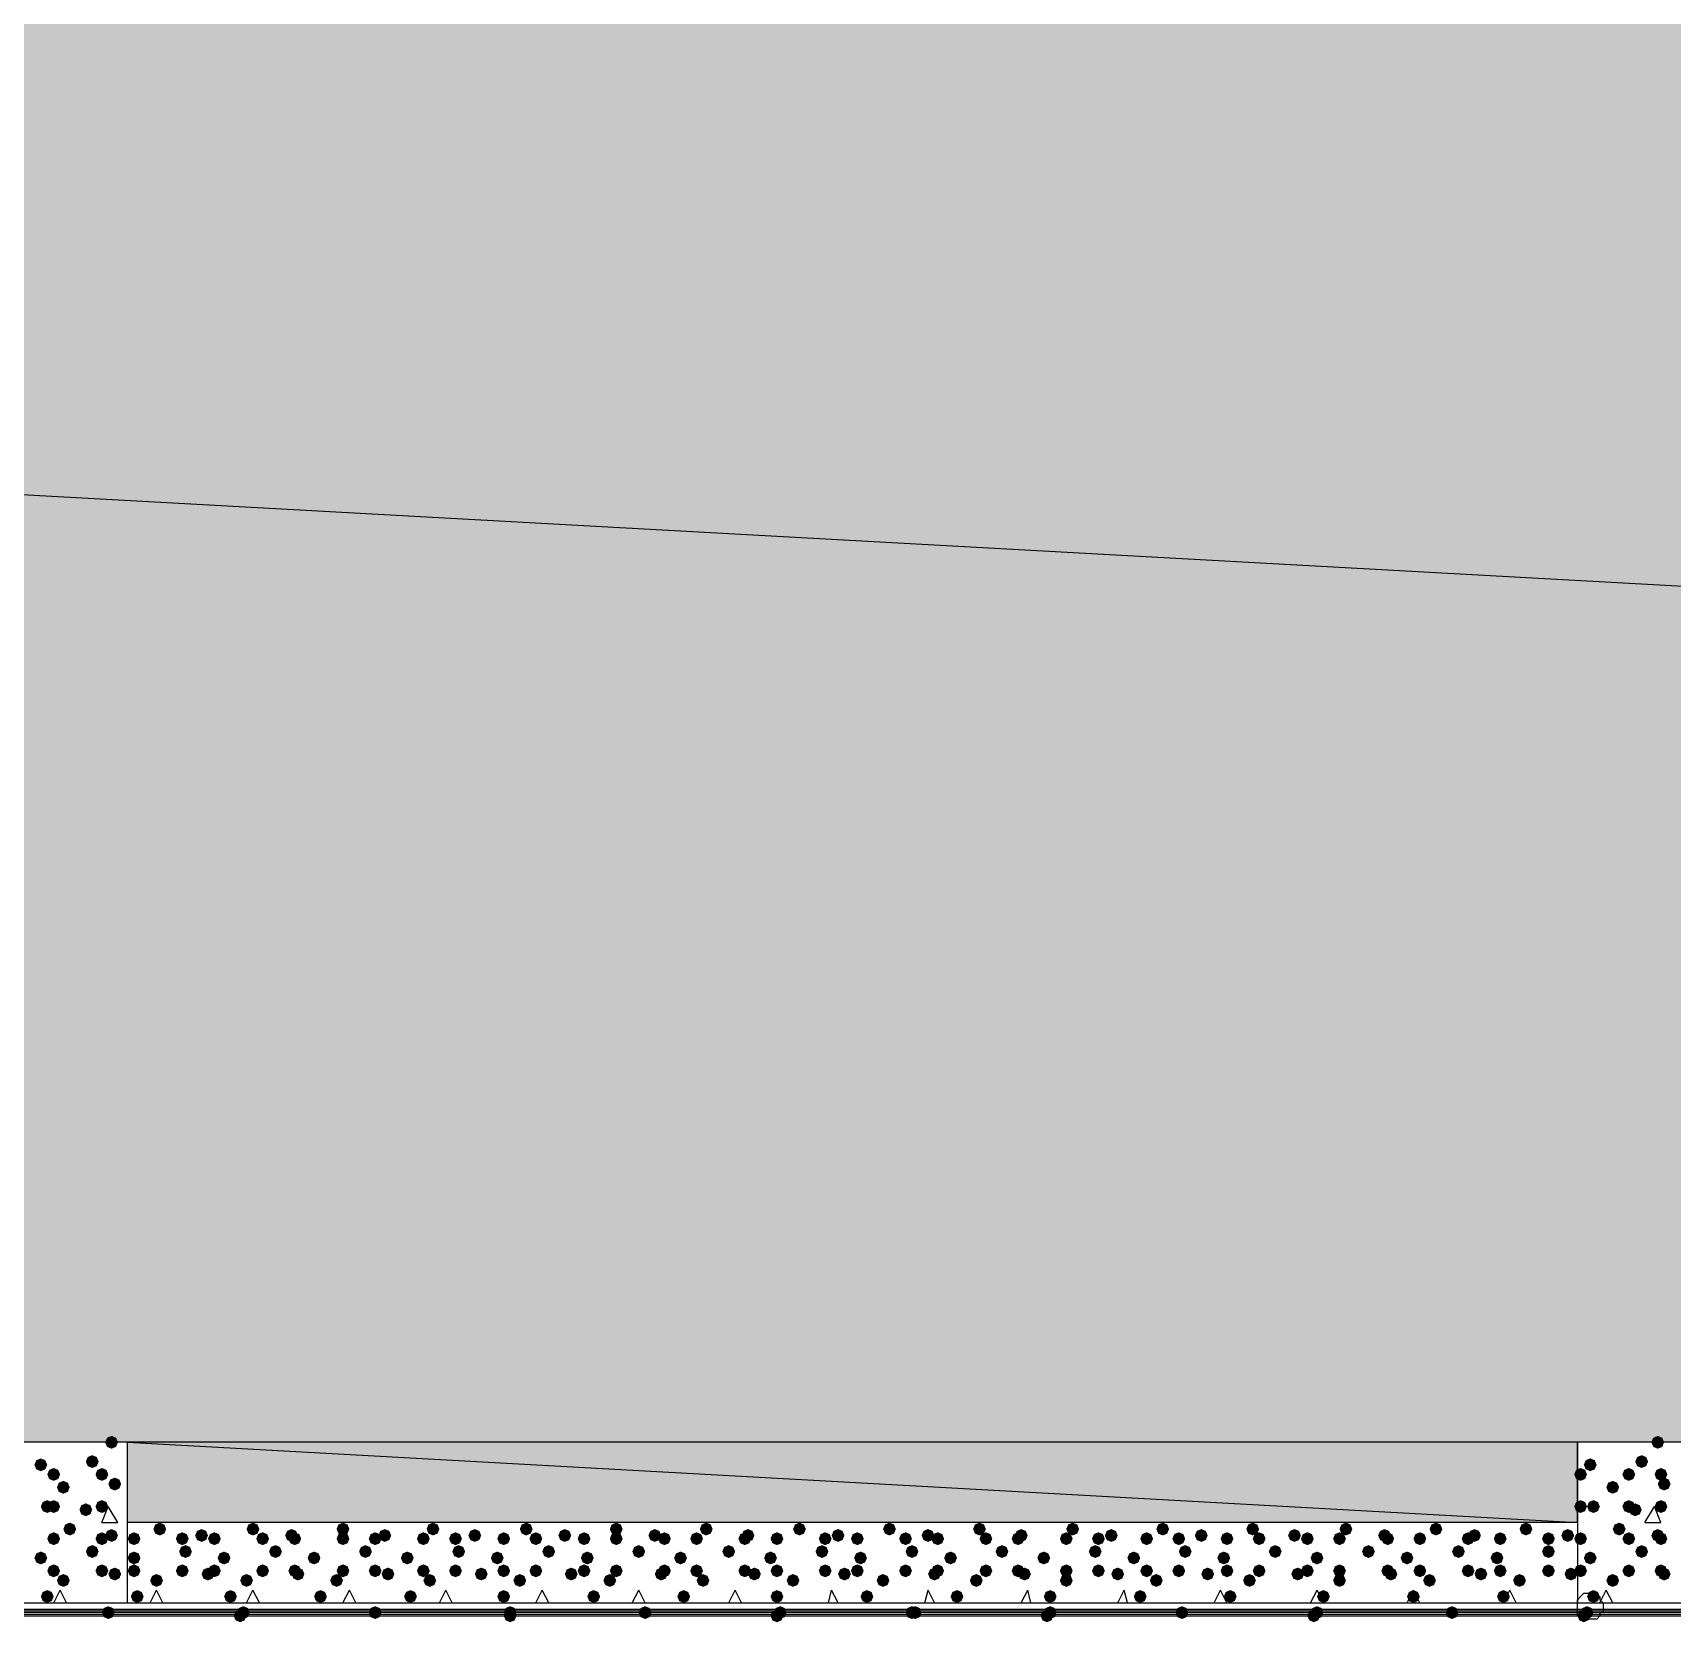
# Model space of a CAD drawing. Header units: millimetres. Extents: x 0 to 420, y 0 to 297.
# Drawn here: x 152.34 to 173.93, y 99.99 to 120.93 of the extents above; entities that cross this region are included whole.
import ezdxf

# ---------------------------------------------------------------- set-up
doc = ezdxf.new("R2010")
doc.units = ezdxf.units.MM
doc.layers.get('0').update_dxf_attribs({"linetype": 'CONTINUOUS'})

msp = doc.modelspace()

# ---------------------------------------------------------------- hatches: boundary and pattern name
at = {"true_color": 0x000008}
h = msp.add_hatch(color=0, dxfattribs=at)
h.paths.add_polyline_path([(378.544667, 121.454333), (32.469667, 121.454333), (378.544667, 102.362)], flags=0)
h.paths.add_polyline_path([(32.469667, 121.454333), (378.544667, 102.362), (32.469667, 102.362)], flags=0)
at = {"true_color": 0x000007}
for points in [[(153.458333, 102.362), (153.433462, 102.302204), (153.373667, 102.277333), (153.313871, 102.302204), (153.289, 102.362), (153.313871, 102.421796), (153.373667, 102.446667), (153.433462, 102.421796)], [(173.820667, 102.362), (173.795796, 102.302204), (173.736, 102.277333), (173.676204, 102.302204), (173.651333, 102.362), (173.676204, 102.421796), (173.736, 102.446667), (173.795796, 102.421796)], [(152.527, 102.065667), (152.502129, 102.005871), (152.442333, 101.981), (152.382538, 102.005871), (152.357667, 102.065667), (152.382537, 102.125462), (152.442333, 102.150333), (152.502129, 102.125463)], [(153.204333, 102.108), (153.179463, 102.048204), (153.119667, 102.023333), (153.059871, 102.048204), (153.035, 102.108), (153.059871, 102.167796), (153.119667, 102.192667), (153.179462, 102.167796)], [(172.931667, 102.065667), (172.906796, 102.005871), (172.847, 101.981), (172.787204, 102.005871), (172.762333, 102.065667), (172.787204, 102.125462), (172.847, 102.150333), (172.906796, 102.125463)], [(173.609, 102.108), (173.584129, 102.048204), (173.524333, 102.023333), (173.464538, 102.048204), (173.439667, 102.108), (173.464537, 102.167796), (173.524333, 102.192667), (173.584129, 102.167796)], [(152.696333, 101.938667), (152.671462, 101.878871), (152.611667, 101.854), (152.551871, 101.878871), (152.527, 101.938667), (152.551871, 101.998462), (152.611667, 102.023333), (152.671462, 101.998463)], [(153.331333, 101.938667), (153.306462, 101.878871), (153.246667, 101.854), (153.186871, 101.878871), (153.162, 101.938667), (153.186871, 101.998462), (153.246667, 102.023333), (153.306462, 101.998463)], [(172.804667, 101.938667), (172.779796, 101.878871), (172.72, 101.854), (172.660204, 101.878871), (172.635333, 101.938667), (172.660204, 101.998462), (172.72, 102.023333), (172.779796, 101.998463)], [(173.439667, 101.938667), (173.414796, 101.878871), (173.355, 101.854), (173.295204, 101.878871), (173.270333, 101.938667), (173.295204, 101.998462), (173.355, 102.023333), (173.414796, 101.998463)], [(173.863, 101.938667), (173.838129, 101.878871), (173.778333, 101.854), (173.718538, 101.878871), (173.693667, 101.938667), (173.718537, 101.998462), (173.778333, 102.023333), (173.838129, 101.998463)], [(152.823333, 101.769333), (152.798463, 101.709537), (152.738667, 101.684667), (152.678871, 101.709537), (152.654, 101.769333), (152.678871, 101.829129), (152.738667, 101.854), (152.798462, 101.829129)], [(153.500667, 101.811667), (153.475796, 101.751871), (153.416, 101.727), (153.356204, 101.751871), (153.331333, 101.811667), (153.356204, 101.871462), (153.416, 101.896333), (153.475796, 101.871463)], [(173.228, 101.769333), (173.203129, 101.709537), (173.143333, 101.684667), (173.083538, 101.709537), (173.058667, 101.769333), (173.083537, 101.829129), (173.143333, 101.854), (173.203129, 101.829129)], [(173.905333, 101.811667), (173.880462, 101.751871), (173.820667, 101.727), (173.760871, 101.751871), (173.736, 101.811667), (173.760871, 101.871462), (173.820667, 101.896333), (173.880462, 101.871463)], [(152.611667, 101.515333), (152.586796, 101.455537), (152.527, 101.430667), (152.467204, 101.455537), (152.442333, 101.515333), (152.467204, 101.575129), (152.527, 101.6), (152.586796, 101.575129)], [(152.696333, 101.515333), (152.671462, 101.455537), (152.611667, 101.430667), (152.551871, 101.455537), (152.527, 101.515333), (152.551871, 101.575129), (152.611667, 101.6), (152.671462, 101.575129)], [(153.119667, 101.473), (153.094796, 101.413204), (153.035, 101.388333), (152.975204, 101.413204), (152.950333, 101.473), (152.975204, 101.532796), (153.035, 101.557667), (153.094796, 101.532796)], [(153.331333, 101.515333), (153.306462, 101.455537), (153.246667, 101.430667), (153.186871, 101.455537), (153.162, 101.515333), (153.186871, 101.575129), (153.246667, 101.6), (153.306462, 101.575129)], [(172.804667, 101.515333), (172.779796, 101.455537), (172.72, 101.430667), (172.660204, 101.455537), (172.635333, 101.515333), (172.660204, 101.575129), (172.72, 101.6), (172.779796, 101.575129)], [(172.974, 101.515333), (172.949129, 101.455537), (172.889333, 101.430667), (172.829538, 101.455537), (172.804667, 101.515333), (172.829537, 101.575129), (172.889333, 101.6), (172.949129, 101.575129)], [(173.439667, 101.515333), (173.414796, 101.455537), (173.355, 101.430667), (173.295204, 101.455537), (173.270333, 101.515333), (173.295204, 101.575129), (173.355, 101.6), (173.414796, 101.575129)], [(173.524333, 101.473), (173.499462, 101.413204), (173.439667, 101.388333), (173.379871, 101.413204), (173.355, 101.473), (173.379871, 101.532796), (173.439667, 101.557667), (173.499462, 101.532796)], [(173.863, 101.515333), (173.838129, 101.455537), (173.778333, 101.430667), (173.718538, 101.455537), (173.693667, 101.515333), (173.718537, 101.575129), (173.778333, 101.6), (173.838129, 101.575129)], [(152.908, 101.219), (152.883129, 101.159204), (152.823333, 101.134333), (152.763537, 101.159204), (152.738667, 101.219), (152.763537, 101.278796), (152.823333, 101.303667), (152.883129, 101.278796)], [(173.312667, 101.219), (173.287796, 101.159204), (173.228, 101.134333), (173.168204, 101.159204), (173.143333, 101.219), (173.168204, 101.278796), (173.228, 101.303667), (173.287796, 101.278796)], [(152.696333, 101.092), (152.671462, 101.032204), (152.611667, 101.007333), (152.551871, 101.032204), (152.527, 101.092), (152.551871, 101.151796), (152.611667, 101.176667), (152.671462, 101.151796)], [(153.331333, 101.092), (153.306462, 101.032204), (153.246667, 101.007333), (153.186871, 101.032204), (153.162, 101.092), (153.186871, 101.151796), (153.246667, 101.176667), (153.306462, 101.151796)], [(153.458333, 101.134333), (153.433462, 101.074537), (153.373667, 101.049667), (153.313871, 101.074537), (153.289, 101.134333), (153.313871, 101.194129), (153.373667, 101.219), (153.433462, 101.194129)], [(172.804667, 101.092), (172.779796, 101.032204), (172.72, 101.007333), (172.660204, 101.032204), (172.635333, 101.092), (172.660204, 101.151796), (172.72, 101.176667), (172.779796, 101.151796)], [(173.439667, 101.092), (173.414796, 101.032204), (173.355, 101.007333), (173.295204, 101.032204), (173.270333, 101.092), (173.295204, 101.151796), (173.355, 101.176667), (173.414796, 101.151796)], [(173.820667, 101.134333), (173.795796, 101.074537), (173.736, 101.049667), (173.676204, 101.074537), (173.651333, 101.134333), (173.676204, 101.194129), (173.736, 101.219), (173.795796, 101.194129)], [(173.863, 101.092), (173.838129, 101.032204), (173.778333, 101.007333), (173.718538, 101.032204), (173.693667, 101.092), (173.718537, 101.151796), (173.778333, 101.176667), (173.838129, 101.151796)], [(152.527, 100.838), (152.502129, 100.778204), (152.442333, 100.753333), (152.382538, 100.778204), (152.357667, 100.838), (152.382537, 100.897796), (152.442333, 100.922667), (152.502129, 100.897796)], [(153.204333, 100.922667), (153.179463, 100.862871), (153.119667, 100.838), (153.059871, 100.862871), (153.035, 100.922667), (153.059871, 100.982462), (153.119667, 101.007333), (153.179462, 100.982463)], [(172.931667, 100.838), (172.906796, 100.778204), (172.847, 100.753333), (172.787204, 100.778204), (172.762333, 100.838), (172.787204, 100.897796), (172.847, 100.922667), (172.906796, 100.897796)], [(173.609, 100.922667), (173.584129, 100.862871), (173.524333, 100.838), (173.464538, 100.862871), (173.439667, 100.922667), (173.464537, 100.982462), (173.524333, 101.007333), (173.584129, 100.982463)], [(152.696333, 100.668667), (152.671462, 100.608871), (152.611667, 100.584), (152.551871, 100.608871), (152.527, 100.668667), (152.551871, 100.728462), (152.611667, 100.753333), (152.671462, 100.728463)], [(152.823333, 100.541667), (152.798463, 100.481871), (152.738667, 100.457), (152.678871, 100.481871), (152.654, 100.541667), (152.678871, 100.601462), (152.738667, 100.626333), (152.798462, 100.601463)], [(153.331333, 100.668667), (153.306462, 100.608871), (153.246667, 100.584), (153.186871, 100.608871), (153.162, 100.668667), (153.186871, 100.728462), (153.246667, 100.753333), (153.306462, 100.728463)], [(153.500667, 100.626333), (153.475796, 100.566537), (153.416, 100.541667), (153.356204, 100.566537), (153.331333, 100.626333), (153.356204, 100.686129), (153.416, 100.711), (153.475796, 100.686129)], [(172.804667, 100.668667), (172.779796, 100.608871), (172.72, 100.584), (172.660204, 100.608871), (172.635333, 100.668667), (172.660204, 100.728462), (172.72, 100.753333), (172.779796, 100.728463)], [(173.228, 100.541667), (173.203129, 100.481871), (173.143333, 100.457), (173.083538, 100.481871), (173.058667, 100.541667), (173.083537, 100.601462), (173.143333, 100.626333), (173.203129, 100.601463)], [(173.439667, 100.668667), (173.414796, 100.608871), (173.355, 100.584), (173.295204, 100.608871), (173.270333, 100.668667), (173.295204, 100.728462), (173.355, 100.753333), (173.414796, 100.728463)], [(173.863, 100.668667), (173.838129, 100.608871), (173.778333, 100.584), (173.718538, 100.608871), (173.693667, 100.668667), (173.718537, 100.728462), (173.778333, 100.753333), (173.838129, 100.728463)], [(173.905333, 100.626333), (173.880462, 100.566537), (173.820667, 100.541667), (173.760871, 100.566537), (173.736, 100.626333), (173.760871, 100.686129), (173.820667, 100.711), (173.880462, 100.686129)], [(152.611667, 100.33), (152.586796, 100.270204), (152.527, 100.245333), (152.467204, 100.270204), (152.442333, 100.33), (152.467204, 100.389796), (152.527, 100.414667), (152.586796, 100.389796)], [(172.974, 100.33), (172.949129, 100.270204), (172.889333, 100.245333), (172.829538, 100.270204), (172.804667, 100.33), (172.829537, 100.389796), (172.889333, 100.414667), (172.949129, 100.389796)]]:
    msp.add_hatch(color=0, dxfattribs=at).paths.add_polyline_path(points, flags=0)
at = {"true_color": 0x000008}
h = msp.add_hatch(color=0, dxfattribs=at)
h.paths.add_polyline_path([(172.677667, 102.362), (153.585333, 102.362), (172.677667, 101.303667)], flags=0)
h.paths.add_polyline_path([(153.585333, 102.362), (172.677667, 101.303667), (153.585333, 101.303667)], flags=0)
for points in [[(154.093333, 101.219), (154.068463, 101.159204), (154.008667, 101.134333), (153.948871, 101.159204), (153.924, 101.219), (153.948871, 101.278796), (154.008667, 101.303667), (154.068462, 101.278796)], [(155.321, 101.219), (155.296129, 101.159204), (155.236333, 101.134333), (155.176538, 101.159204), (155.151667, 101.219), (155.176537, 101.278796), (155.236333, 101.303667), (155.296129, 101.278796)], [(156.506333, 101.219), (156.481462, 101.159204), (156.421667, 101.134333), (156.361871, 101.159204), (156.337, 101.219), (156.361871, 101.278796), (156.421667, 101.303667), (156.481462, 101.278796)], [(157.691667, 101.219), (157.666796, 101.159204), (157.607, 101.134333), (157.547204, 101.159204), (157.522333, 101.219), (157.547204, 101.278796), (157.607, 101.303667), (157.666796, 101.278796)], [(158.919333, 101.219), (158.894463, 101.159204), (158.834667, 101.134333), (158.774871, 101.159204), (158.75, 101.219), (158.774871, 101.278796), (158.834667, 101.303667), (158.894462, 101.278796)], [(160.104667, 101.219), (160.079796, 101.159204), (160.02, 101.134333), (159.960204, 101.159204), (159.935333, 101.219), (159.960204, 101.278796), (160.02, 101.303667), (160.079796, 101.278796)], [(161.29, 101.219), (161.265129, 101.159204), (161.205333, 101.134333), (161.145538, 101.159204), (161.120667, 101.219), (161.145537, 101.278796), (161.205333, 101.303667), (161.265129, 101.278796)], [(162.517667, 101.219), (162.492796, 101.159204), (162.433, 101.134333), (162.373204, 101.159204), (162.348333, 101.219), (162.373204, 101.278796), (162.433, 101.303667), (162.492796, 101.278796)], [(163.703, 101.219), (163.678129, 101.159204), (163.618333, 101.134333), (163.558538, 101.159204), (163.533667, 101.219), (163.558537, 101.278796), (163.618333, 101.303667), (163.678129, 101.278796)], [(164.888333, 101.219), (164.863463, 101.159204), (164.803667, 101.134333), (164.743871, 101.159204), (164.719, 101.219), (164.743871, 101.278796), (164.803667, 101.303667), (164.863462, 101.278796)], [(166.116, 101.219), (166.091129, 101.159204), (166.031333, 101.134333), (165.971538, 101.159204), (165.946667, 101.219), (165.971537, 101.278796), (166.031333, 101.303667), (166.091129, 101.278796)], [(167.301333, 101.219), (167.276462, 101.159204), (167.216667, 101.134333), (167.156871, 101.159204), (167.132, 101.219), (167.156871, 101.278796), (167.216667, 101.303667), (167.276462, 101.278796)], [(168.486667, 101.219), (168.461796, 101.159204), (168.402, 101.134333), (168.342204, 101.159204), (168.317333, 101.219), (168.342204, 101.278796), (168.402, 101.303667), (168.461796, 101.278796)], [(169.714333, 101.219), (169.689462, 101.159204), (169.629667, 101.134333), (169.569871, 101.159204), (169.545, 101.219), (169.569871, 101.278796), (169.629667, 101.303667), (169.689462, 101.278796)], [(170.899667, 101.219), (170.874796, 101.159204), (170.815, 101.134333), (170.755204, 101.159204), (170.730333, 101.219), (170.755204, 101.278796), (170.815, 101.303667), (170.874796, 101.278796)], [(172.085, 101.219), (172.060129, 101.159204), (172.000333, 101.134333), (171.940538, 101.159204), (171.915667, 101.219), (171.940537, 101.278796), (172.000333, 101.303667), (172.060129, 101.278796)], [(153.754667, 101.092), (153.729796, 101.032204), (153.67, 101.007333), (153.610204, 101.032204), (153.585333, 101.092), (153.610204, 101.151796), (153.67, 101.176667), (153.729796, 101.151796)], [(154.389667, 101.092), (154.364796, 101.032204), (154.305, 101.007333), (154.245204, 101.032204), (154.220333, 101.092), (154.245204, 101.151796), (154.305, 101.176667), (154.364796, 101.151796)], [(154.643667, 101.134333), (154.618796, 101.074537), (154.559, 101.049667), (154.499204, 101.074537), (154.474333, 101.134333), (154.499204, 101.194129), (154.559, 101.219), (154.618796, 101.194129)], [(154.813, 101.092), (154.788129, 101.032204), (154.728333, 101.007333), (154.668538, 101.032204), (154.643667, 101.092), (154.668537, 101.151796), (154.728333, 101.176667), (154.788129, 101.151796)], [(155.448, 101.092), (155.423129, 101.032204), (155.363333, 101.007333), (155.303538, 101.032204), (155.278667, 101.092), (155.303537, 101.151796), (155.363333, 101.176667), (155.423129, 101.151796)], [(155.829, 101.134333), (155.804129, 101.074537), (155.744333, 101.049667), (155.684538, 101.074537), (155.659667, 101.134333), (155.684537, 101.194129), (155.744333, 101.219), (155.804129, 101.194129)], [(155.871333, 101.092), (155.846462, 101.032204), (155.786667, 101.007333), (155.726871, 101.032204), (155.702, 101.092), (155.726871, 101.151796), (155.786667, 101.176667), (155.846462, 101.151796)], [(156.506333, 101.092), (156.481462, 101.032204), (156.421667, 101.007333), (156.361871, 101.032204), (156.337, 101.092), (156.361871, 101.151796), (156.421667, 101.176667), (156.481462, 101.151796)], [(156.929667, 101.092), (156.904796, 101.032204), (156.845, 101.007333), (156.785204, 101.032204), (156.760333, 101.092), (156.785204, 101.151796), (156.845, 101.176667), (156.904796, 101.151796)], [(157.056667, 101.134333), (157.031796, 101.074537), (156.972, 101.049667), (156.912204, 101.074537), (156.887333, 101.134333), (156.912204, 101.194129), (156.972, 101.219), (157.031796, 101.194129)], [(157.564667, 101.092), (157.539796, 101.032204), (157.48, 101.007333), (157.420204, 101.032204), (157.395333, 101.092), (157.420204, 101.151796), (157.48, 101.176667), (157.539796, 101.151796)], [(157.988, 101.092), (157.963129, 101.032204), (157.903333, 101.007333), (157.843538, 101.032204), (157.818667, 101.092), (157.843537, 101.151796), (157.903333, 101.176667), (157.963129, 101.151796)], [(158.242, 101.134333), (158.217129, 101.074537), (158.157333, 101.049667), (158.097538, 101.074537), (158.072667, 101.134333), (158.097537, 101.194129), (158.157333, 101.219), (158.217129, 101.194129)], [(158.623, 101.092), (158.598129, 101.032204), (158.538333, 101.007333), (158.478538, 101.032204), (158.453667, 101.092), (158.478537, 101.151796), (158.538333, 101.176667), (158.598129, 101.151796)], [(159.046333, 101.092), (159.021462, 101.032204), (158.961667, 101.007333), (158.901871, 101.032204), (158.877, 101.092), (158.901871, 101.151796), (158.961667, 101.176667), (159.021462, 101.151796)], [(159.427333, 101.134333), (159.402462, 101.074537), (159.342667, 101.049667), (159.282871, 101.074537), (159.258, 101.134333), (159.282871, 101.194129), (159.342667, 101.219), (159.402462, 101.194129)], [(159.681333, 101.092), (159.656462, 101.032204), (159.596667, 101.007333), (159.536871, 101.032204), (159.512, 101.092), (159.536871, 101.151796), (159.596667, 101.176667), (159.656462, 101.151796)], [(160.104667, 101.092), (160.079796, 101.032204), (160.02, 101.007333), (159.960204, 101.032204), (159.935333, 101.092), (159.960204, 101.151796), (160.02, 101.176667), (160.079796, 101.151796)], [(160.612667, 101.134333), (160.587796, 101.074537), (160.528, 101.049667), (160.468204, 101.074537), (160.443333, 101.134333), (160.468204, 101.194129), (160.528, 101.219), (160.587796, 101.194129)], [(160.739667, 101.092), (160.714796, 101.032204), (160.655, 101.007333), (160.595204, 101.032204), (160.570333, 101.092), (160.595204, 101.151796), (160.655, 101.176667), (160.714796, 101.151796)], [(161.163, 101.092), (161.138129, 101.032204), (161.078333, 101.007333), (161.018538, 101.032204), (160.993667, 101.092), (161.018537, 101.151796), (161.078333, 101.176667), (161.138129, 101.151796)], [(161.798, 101.092), (161.773129, 101.032204), (161.713333, 101.007333), (161.653538, 101.032204), (161.628667, 101.092), (161.653537, 101.151796), (161.713333, 101.176667), (161.773129, 101.151796)], [(161.840333, 101.134333), (161.815462, 101.074537), (161.755667, 101.049667), (161.695871, 101.074537), (161.671, 101.134333), (161.695871, 101.194129), (161.755667, 101.219), (161.815462, 101.194129)], [(162.221333, 101.092), (162.196463, 101.032204), (162.136667, 101.007333), (162.076871, 101.032204), (162.052, 101.092), (162.076871, 101.151796), (162.136667, 101.176667), (162.196462, 101.151796)], [(162.856333, 101.092), (162.831462, 101.032204), (162.771667, 101.007333), (162.711871, 101.032204), (162.687, 101.092), (162.711871, 101.151796), (162.771667, 101.176667), (162.831462, 101.151796)], [(163.025667, 101.134333), (163.000796, 101.074537), (162.941, 101.049667), (162.881204, 101.074537), (162.856333, 101.134333), (162.881204, 101.194129), (162.941, 101.219), (163.000796, 101.194129)], [(163.279667, 101.092), (163.254796, 101.032204), (163.195, 101.007333), (163.135204, 101.032204), (163.110333, 101.092), (163.135204, 101.151796), (163.195, 101.176667), (163.254796, 101.151796)], [(163.914667, 101.092), (163.889796, 101.032204), (163.83, 101.007333), (163.770204, 101.032204), (163.745333, 101.092), (163.770204, 101.151796), (163.83, 101.176667), (163.889796, 101.151796)], [(164.211, 101.134333), (164.186129, 101.074537), (164.126333, 101.049667), (164.066538, 101.074537), (164.041667, 101.134333), (164.066537, 101.194129), (164.126333, 101.219), (164.186129, 101.194129)], [(164.338, 101.092), (164.313129, 101.032204), (164.253333, 101.007333), (164.193537, 101.032204), (164.168667, 101.092), (164.193537, 101.151796), (164.253333, 101.176667), (164.313129, 101.151796)], [(164.973, 101.092), (164.948129, 101.032204), (164.888333, 101.007333), (164.828537, 101.032204), (164.803667, 101.092), (164.828537, 101.151796), (164.888333, 101.176667), (164.948129, 101.151796)], [(165.396333, 101.092), (165.371462, 101.032204), (165.311667, 101.007333), (165.251871, 101.032204), (165.227, 101.092), (165.251871, 101.151796), (165.311667, 101.176667), (165.371462, 101.151796)], [(165.438667, 101.134333), (165.413796, 101.074537), (165.354, 101.049667), (165.294204, 101.074537), (165.269333, 101.134333), (165.294204, 101.194129), (165.354, 101.219), (165.413796, 101.194129)], [(166.031333, 101.092), (166.006463, 101.032204), (165.946667, 101.007333), (165.886871, 101.032204), (165.862, 101.092), (165.886871, 101.151796), (165.946667, 101.176667), (166.006462, 101.151796)], [(166.454667, 101.092), (166.429796, 101.032204), (166.37, 101.007333), (166.310204, 101.032204), (166.285333, 101.092), (166.310204, 101.151796), (166.37, 101.176667), (166.429796, 101.151796)], [(166.624, 101.134333), (166.599129, 101.074537), (166.539333, 101.049667), (166.479537, 101.074537), (166.454667, 101.134333), (166.479537, 101.194129), (166.539333, 101.219), (166.599129, 101.194129)], [(167.089667, 101.092), (167.064796, 101.032204), (167.005, 101.007333), (166.945204, 101.032204), (166.920333, 101.092), (166.945204, 101.151796), (167.005, 101.176667), (167.064796, 101.151796)], [(167.513, 101.092), (167.488129, 101.032204), (167.428333, 101.007333), (167.368538, 101.032204), (167.343667, 101.092), (167.368537, 101.151796), (167.428333, 101.176667), (167.488129, 101.151796)], [(167.809333, 101.134333), (167.784463, 101.074537), (167.724667, 101.049667), (167.664871, 101.074537), (167.64, 101.134333), (167.664871, 101.194129), (167.724667, 101.219), (167.784462, 101.194129)], [(168.148, 101.092), (168.123129, 101.032204), (168.063333, 101.007333), (168.003537, 101.032204), (167.978667, 101.092), (168.003537, 101.151796), (168.063333, 101.176667), (168.123129, 101.151796)], [(168.571333, 101.092), (168.546462, 101.032204), (168.486667, 101.007333), (168.426871, 101.032204), (168.402, 101.092), (168.426871, 101.151796), (168.486667, 101.176667), (168.546462, 101.151796)], [(169.037, 101.134333), (169.012129, 101.074537), (168.952333, 101.049667), (168.892538, 101.074537), (168.867667, 101.134333), (168.892537, 101.194129), (168.952333, 101.219), (169.012129, 101.194129)], [(169.206333, 101.092), (169.181462, 101.032204), (169.121667, 101.007333), (169.061871, 101.032204), (169.037, 101.092), (169.061871, 101.151796), (169.121667, 101.176667), (169.181462, 101.151796)], [(169.629667, 101.092), (169.604796, 101.032204), (169.545, 101.007333), (169.485204, 101.032204), (169.460333, 101.092), (169.485204, 101.151796), (169.545, 101.176667), (169.604796, 101.151796)], [(170.222333, 101.134333), (170.197462, 101.074537), (170.137667, 101.049667), (170.077871, 101.074537), (170.053, 101.134333), (170.077871, 101.194129), (170.137667, 101.219), (170.197462, 101.194129)], [(170.264667, 101.092), (170.239796, 101.032204), (170.18, 101.007333), (170.120204, 101.032204), (170.095333, 101.092), (170.120204, 101.151796), (170.18, 101.176667), (170.239796, 101.151796)], [(170.688, 101.092), (170.663129, 101.032204), (170.603333, 101.007333), (170.543538, 101.032204), (170.518667, 101.092), (170.543537, 101.151796), (170.603333, 101.176667), (170.663129, 101.151796)], [(171.323, 101.092), (171.298129, 101.032204), (171.238333, 101.007333), (171.178538, 101.032204), (171.153667, 101.092), (171.178537, 101.151796), (171.238333, 101.176667), (171.298129, 101.151796)], [(171.407667, 101.134333), (171.382796, 101.074537), (171.323, 101.049667), (171.263204, 101.074537), (171.238333, 101.134333), (171.263204, 101.194129), (171.323, 101.219), (171.382796, 101.194129)], [(171.746333, 101.092), (171.721462, 101.032204), (171.661667, 101.007333), (171.601871, 101.032204), (171.577, 101.092), (171.601871, 101.151796), (171.661667, 101.176667), (171.721462, 101.151796)], [(172.381333, 101.092), (172.356462, 101.032204), (172.296667, 101.007333), (172.236871, 101.032204), (172.212, 101.092), (172.236871, 101.151796), (172.296667, 101.176667), (172.356462, 101.151796)], [(172.635333, 101.134333), (172.610462, 101.074537), (172.550667, 101.049667), (172.490871, 101.074537), (172.466, 101.134333), (172.490871, 101.194129), (172.550667, 101.219), (172.610462, 101.194129)], [(153.754667, 100.838), (153.729796, 100.778204), (153.67, 100.753333), (153.610204, 100.778204), (153.585333, 100.838), (153.610204, 100.897796), (153.67, 100.922667), (153.729796, 100.897796)], [(154.432, 100.922667), (154.407129, 100.862871), (154.347333, 100.838), (154.287538, 100.862871), (154.262667, 100.922667), (154.287537, 100.982462), (154.347333, 101.007333), (154.407129, 100.982463)], [(154.94, 100.838), (154.915129, 100.778204), (154.855333, 100.753333), (154.795538, 100.778204), (154.770667, 100.838), (154.795537, 100.897796), (154.855333, 100.922667), (154.915129, 100.897796)], [(155.617333, 100.922667), (155.592462, 100.862871), (155.532667, 100.838), (155.472871, 100.862871), (155.448, 100.922667), (155.472871, 100.982462), (155.532667, 101.007333), (155.592462, 100.982463)], [(156.125333, 100.838), (156.100462, 100.778204), (156.040667, 100.753333), (155.980871, 100.778204), (155.956, 100.838), (155.980871, 100.897796), (156.040667, 100.922667), (156.100462, 100.897796)], [(156.802667, 100.922667), (156.777796, 100.862871), (156.718, 100.838), (156.658204, 100.862871), (156.633333, 100.922667), (156.658204, 100.982462), (156.718, 101.007333), (156.777796, 100.982463)], [(157.353, 100.838), (157.328129, 100.778204), (157.268333, 100.753333), (157.208538, 100.778204), (157.183667, 100.838), (157.208537, 100.897796), (157.268333, 100.922667), (157.328129, 100.897796)], [(158.030333, 100.922667), (158.005463, 100.862871), (157.945667, 100.838), (157.885871, 100.862871), (157.861, 100.922667), (157.885871, 100.982462), (157.945667, 101.007333), (158.005462, 100.982463)], [(158.538333, 100.838), (158.513463, 100.778204), (158.453667, 100.753333), (158.393871, 100.778204), (158.369, 100.838), (158.393871, 100.897796), (158.453667, 100.922667), (158.513462, 100.897796)], [(159.215667, 100.922667), (159.190796, 100.862871), (159.131, 100.838), (159.071204, 100.862871), (159.046333, 100.922667), (159.071204, 100.982462), (159.131, 101.007333), (159.190796, 100.982463)], [(159.723667, 100.838), (159.698796, 100.778204), (159.639, 100.753333), (159.579204, 100.778204), (159.554333, 100.838), (159.579204, 100.897796), (159.639, 100.922667), (159.698796, 100.897796)], [(160.401, 100.922667), (160.376129, 100.862871), (160.316333, 100.838), (160.256538, 100.862871), (160.231667, 100.922667), (160.256537, 100.982462), (160.316333, 101.007333), (160.376129, 100.982463)], [(160.951333, 100.838), (160.926462, 100.778204), (160.866667, 100.753333), (160.806871, 100.778204), (160.782, 100.838), (160.806871, 100.897796), (160.866667, 100.922667), (160.926462, 100.897796)], [(161.586333, 100.922667), (161.561462, 100.862871), (161.501667, 100.838), (161.441871, 100.862871), (161.417, 100.922667), (161.441871, 100.982462), (161.501667, 101.007333), (161.561462, 100.982463)], [(162.136667, 100.838), (162.111796, 100.778204), (162.052, 100.753333), (161.992204, 100.778204), (161.967333, 100.838), (161.992204, 100.897796), (162.052, 100.922667), (162.111796, 100.897796)], [(162.814, 100.922667), (162.789129, 100.862871), (162.729333, 100.838), (162.669537, 100.862871), (162.644667, 100.922667), (162.669537, 100.982462), (162.729333, 101.007333), (162.789129, 100.982463)], [(163.322, 100.838), (163.297129, 100.778204), (163.237333, 100.753333), (163.177538, 100.778204), (163.152667, 100.838), (163.177537, 100.897796), (163.237333, 100.922667), (163.297129, 100.897796)], [(163.999333, 100.922667), (163.974463, 100.862871), (163.914667, 100.838), (163.854871, 100.862871), (163.83, 100.922667), (163.854871, 100.982462), (163.914667, 101.007333), (163.974462, 100.982463)], [(164.507333, 100.838), (164.482463, 100.778204), (164.422667, 100.753333), (164.362871, 100.778204), (164.338, 100.838), (164.362871, 100.897796), (164.422667, 100.922667), (164.482462, 100.897796)], [(165.184667, 100.922667), (165.159796, 100.862871), (165.1, 100.838), (165.040204, 100.862871), (165.015333, 100.922667), (165.040204, 100.982462), (165.1, 101.007333), (165.159796, 100.982463)], [(165.735, 100.838), (165.710129, 100.778204), (165.650333, 100.753333), (165.590538, 100.778204), (165.565667, 100.838), (165.590537, 100.897796), (165.650333, 100.922667), (165.710129, 100.897796)], [(166.412333, 100.922667), (166.387462, 100.862871), (166.327667, 100.838), (166.267871, 100.862871), (166.243, 100.922667), (166.267871, 100.982462), (166.327667, 101.007333), (166.387462, 100.982463)], [(166.920333, 100.838), (166.895462, 100.778204), (166.835667, 100.753333), (166.775871, 100.778204), (166.751, 100.838), (166.775871, 100.897796), (166.835667, 100.922667), (166.895462, 100.897796)], [(167.597667, 100.922667), (167.572796, 100.862871), (167.513, 100.838), (167.453204, 100.862871), (167.428333, 100.922667), (167.453204, 100.982462), (167.513, 101.007333), (167.572796, 100.982463)], [(168.105667, 100.838), (168.080796, 100.778204), (168.021, 100.753333), (167.961204, 100.778204), (167.936333, 100.838), (167.961204, 100.897796), (168.021, 100.922667), (168.080796, 100.897796)], [(168.783, 100.922667), (168.758129, 100.862871), (168.698333, 100.838), (168.638537, 100.862871), (168.613667, 100.922667), (168.638537, 100.982462), (168.698333, 101.007333), (168.758129, 100.982463)], [(169.333333, 100.838), (169.308462, 100.778204), (169.248667, 100.753333), (169.188871, 100.778204), (169.164, 100.838), (169.188871, 100.897796), (169.248667, 100.922667), (169.308462, 100.897796)], [(170.010667, 100.922667), (169.985796, 100.862871), (169.926, 100.838), (169.866204, 100.862871), (169.841333, 100.922667), (169.866204, 100.982462), (169.926, 101.007333), (169.985796, 100.982463)], [(170.518667, 100.838), (170.493796, 100.778204), (170.434, 100.753333), (170.374204, 100.778204), (170.349333, 100.838), (170.374204, 100.897796), (170.434, 100.922667), (170.493796, 100.897796)], [(171.196, 100.922667), (171.171129, 100.862871), (171.111333, 100.838), (171.051538, 100.862871), (171.026667, 100.922667), (171.051537, 100.982462), (171.111333, 101.007333), (171.171129, 100.982463)], [(171.704, 100.838), (171.679129, 100.778204), (171.619333, 100.753333), (171.559538, 100.778204), (171.534667, 100.838), (171.559537, 100.897796), (171.619333, 100.922667), (171.679129, 100.897796)], [(172.381333, 100.922667), (172.356462, 100.862871), (172.296667, 100.838), (172.236871, 100.862871), (172.212, 100.922667), (172.236871, 100.982462), (172.296667, 101.007333), (172.356462, 100.982463)], [(153.754667, 100.668667), (153.729796, 100.608871), (153.67, 100.584), (153.610204, 100.608871), (153.585333, 100.668667), (153.610204, 100.728462), (153.67, 100.753333), (153.729796, 100.728463)], [(154.051, 100.541667), (154.026129, 100.481871), (153.966333, 100.457), (153.906538, 100.481871), (153.881667, 100.541667), (153.906537, 100.601462), (153.966333, 100.626333), (154.026129, 100.601463)], [(154.389667, 100.668667), (154.364796, 100.608871), (154.305, 100.584), (154.245204, 100.608871), (154.220333, 100.668667), (154.245204, 100.728462), (154.305, 100.753333), (154.364796, 100.728463)], [(154.728333, 100.626333), (154.703463, 100.566537), (154.643667, 100.541667), (154.583871, 100.566537), (154.559, 100.626333), (154.583871, 100.686129), (154.643667, 100.711), (154.703462, 100.686129)], [(154.813, 100.668667), (154.788129, 100.608871), (154.728333, 100.584), (154.668538, 100.608871), (154.643667, 100.668667), (154.668537, 100.728462), (154.728333, 100.753333), (154.788129, 100.728463)], [(155.236333, 100.541667), (155.211462, 100.481871), (155.151667, 100.457), (155.091871, 100.481871), (155.067, 100.541667), (155.091871, 100.601462), (155.151667, 100.626333), (155.211462, 100.601463)], [(155.448, 100.668667), (155.423129, 100.608871), (155.363333, 100.584), (155.303538, 100.608871), (155.278667, 100.668667), (155.303537, 100.728462), (155.363333, 100.753333), (155.423129, 100.728463)], [(155.871333, 100.668667), (155.846462, 100.608871), (155.786667, 100.584), (155.726871, 100.608871), (155.702, 100.668667), (155.726871, 100.728462), (155.786667, 100.753333), (155.846462, 100.728463)], [(155.913667, 100.626333), (155.888796, 100.566537), (155.829, 100.541667), (155.769204, 100.566537), (155.744333, 100.626333), (155.769204, 100.686129), (155.829, 100.711), (155.888796, 100.686129)], [(156.421667, 100.541667), (156.396796, 100.481871), (156.337, 100.457), (156.277204, 100.481871), (156.252333, 100.541667), (156.277204, 100.601462), (156.337, 100.626333), (156.396796, 100.601463)], [(156.506333, 100.668667), (156.481462, 100.608871), (156.421667, 100.584), (156.361871, 100.608871), (156.337, 100.668667), (156.361871, 100.728462), (156.421667, 100.753333), (156.481462, 100.728463)], [(156.929667, 100.668667), (156.904796, 100.608871), (156.845, 100.584), (156.785204, 100.608871), (156.760333, 100.668667), (156.785204, 100.728462), (156.845, 100.753333), (156.904796, 100.728463)], [(157.099, 100.626333), (157.074129, 100.566537), (157.014333, 100.541667), (156.954538, 100.566537), (156.929667, 100.626333), (156.954537, 100.686129), (157.014333, 100.711), (157.074129, 100.686129)], [(157.564667, 100.668667), (157.539796, 100.608871), (157.48, 100.584), (157.420204, 100.608871), (157.395333, 100.668667), (157.420204, 100.728462), (157.48, 100.753333), (157.539796, 100.728463)], [(157.649333, 100.541667), (157.624462, 100.481871), (157.564667, 100.457), (157.504871, 100.481871), (157.48, 100.541667), (157.504871, 100.601462), (157.564667, 100.626333), (157.624462, 100.601463)], [(157.988, 100.668667), (157.963129, 100.608871), (157.903333, 100.584), (157.843538, 100.608871), (157.818667, 100.668667), (157.843537, 100.728462), (157.903333, 100.753333), (157.963129, 100.728463)], [(158.326667, 100.626333), (158.301796, 100.566537), (158.242, 100.541667), (158.182204, 100.566537), (158.157333, 100.626333), (158.182204, 100.686129), (158.242, 100.711), (158.301796, 100.686129)], [(158.623, 100.668667), (158.598129, 100.608871), (158.538333, 100.584), (158.478538, 100.608871), (158.453667, 100.668667), (158.478537, 100.728462), (158.538333, 100.753333), (158.598129, 100.728463)], [(158.834667, 100.541667), (158.809796, 100.481871), (158.75, 100.457), (158.690204, 100.481871), (158.665333, 100.541667), (158.690204, 100.601462), (158.75, 100.626333), (158.809796, 100.601463)], [(159.046333, 100.668667), (159.021462, 100.608871), (158.961667, 100.584), (158.901871, 100.608871), (158.877, 100.668667), (158.901871, 100.728462), (158.961667, 100.753333), (159.021462, 100.728463)], [(159.512, 100.626333), (159.487129, 100.566537), (159.427333, 100.541667), (159.367538, 100.566537), (159.342667, 100.626333), (159.367537, 100.686129), (159.427333, 100.711), (159.487129, 100.686129)], [(159.681333, 100.668667), (159.656462, 100.608871), (159.596667, 100.584), (159.536871, 100.608871), (159.512, 100.668667), (159.536871, 100.728462), (159.596667, 100.753333), (159.656462, 100.728463)], [(160.02, 100.541667), (159.995129, 100.481871), (159.935333, 100.457), (159.875538, 100.481871), (159.850667, 100.541667), (159.875537, 100.601462), (159.935333, 100.626333), (159.995129, 100.601463)], [(160.104667, 100.668667), (160.079796, 100.608871), (160.02, 100.584), (159.960204, 100.608871), (159.935333, 100.668667), (159.960204, 100.728462), (160.02, 100.753333), (160.079796, 100.728463)], [(160.697333, 100.626333), (160.672462, 100.566537), (160.612667, 100.541667), (160.552871, 100.566537), (160.528, 100.626333), (160.552871, 100.686129), (160.612667, 100.711), (160.672462, 100.686129)], [(160.739667, 100.668667), (160.714796, 100.608871), (160.655, 100.584), (160.595204, 100.608871), (160.570333, 100.668667), (160.595204, 100.728462), (160.655, 100.753333), (160.714796, 100.728463)], [(161.163, 100.668667), (161.138129, 100.608871), (161.078333, 100.584), (161.018538, 100.608871), (160.993667, 100.668667), (161.018537, 100.728462), (161.078333, 100.753333), (161.138129, 100.728463)], [(161.247667, 100.541667), (161.222796, 100.481871), (161.163, 100.457), (161.103204, 100.481871), (161.078333, 100.541667), (161.103204, 100.601462), (161.163, 100.626333), (161.222796, 100.601463)], [(161.798, 100.668667), (161.773129, 100.608871), (161.713333, 100.584), (161.653538, 100.608871), (161.628667, 100.668667), (161.653537, 100.728462), (161.713333, 100.753333), (161.773129, 100.728463)], [(161.925, 100.626333), (161.900129, 100.566537), (161.840333, 100.541667), (161.780538, 100.566537), (161.755667, 100.626333), (161.780537, 100.686129), (161.840333, 100.711), (161.900129, 100.686129)], [(162.221333, 100.668667), (162.196463, 100.608871), (162.136667, 100.584), (162.076871, 100.608871), (162.052, 100.668667), (162.076871, 100.728462), (162.136667, 100.753333), (162.196462, 100.728463)], [(162.433, 100.541667), (162.408129, 100.481871), (162.348333, 100.457), (162.288538, 100.481871), (162.263667, 100.541667), (162.288537, 100.601462), (162.348333, 100.626333), (162.408129, 100.601463)], [(162.856333, 100.668667), (162.831462, 100.608871), (162.771667, 100.584), (162.711871, 100.608871), (162.687, 100.668667), (162.711871, 100.728462), (162.771667, 100.753333), (162.831462, 100.728463)], [(163.110333, 100.626333), (163.085462, 100.566537), (163.025667, 100.541667), (162.965871, 100.566537), (162.941, 100.626333), (162.965871, 100.686129), (163.025667, 100.711), (163.085462, 100.686129)], [(163.279667, 100.668667), (163.254796, 100.608871), (163.195, 100.584), (163.135204, 100.608871), (163.110333, 100.668667), (163.135204, 100.728462), (163.195, 100.753333), (163.254796, 100.728463)], [(163.618333, 100.541667), (163.593462, 100.481871), (163.533667, 100.457), (163.473871, 100.481871), (163.449, 100.541667), (163.473871, 100.601462), (163.533667, 100.626333), (163.593462, 100.601463)], [(163.914667, 100.668667), (163.889796, 100.608871), (163.83, 100.584), (163.770204, 100.608871), (163.745333, 100.668667), (163.770204, 100.728462), (163.83, 100.753333), (163.889796, 100.728463)], [(164.295667, 100.626333), (164.270796, 100.566537), (164.211, 100.541667), (164.151204, 100.566537), (164.126333, 100.626333), (164.151204, 100.686129), (164.211, 100.711), (164.270796, 100.686129)], [(164.338, 100.668667), (164.313129, 100.608871), (164.253333, 100.584), (164.193537, 100.608871), (164.168667, 100.668667), (164.193537, 100.728462), (164.253333, 100.753333), (164.313129, 100.728463)], [(164.846, 100.541667), (164.821129, 100.481871), (164.761333, 100.457), (164.701538, 100.481871), (164.676667, 100.541667), (164.701537, 100.601462), (164.761333, 100.626333), (164.821129, 100.601463)], [(164.973, 100.668667), (164.948129, 100.608871), (164.888333, 100.584), (164.828537, 100.608871), (164.803667, 100.668667), (164.828537, 100.728462), (164.888333, 100.753333), (164.948129, 100.728463)], [(165.396333, 100.668667), (165.371462, 100.608871), (165.311667, 100.584), (165.251871, 100.608871), (165.227, 100.668667), (165.251871, 100.728462), (165.311667, 100.753333), (165.371462, 100.728463)], [(165.481, 100.626333), (165.456129, 100.566537), (165.396333, 100.541667), (165.336538, 100.566537), (165.311667, 100.626333), (165.336537, 100.686129), (165.396333, 100.711), (165.456129, 100.686129)], [(166.031333, 100.668667), (166.006463, 100.608871), (165.946667, 100.584), (165.886871, 100.608871), (165.862, 100.668667), (165.886871, 100.728462), (165.946667, 100.753333), (166.006462, 100.728463)], [(166.031333, 100.541667), (166.006463, 100.481871), (165.946667, 100.457), (165.886871, 100.481871), (165.862, 100.541667), (165.886871, 100.601462), (165.946667, 100.626333), (166.006462, 100.601463)], [(166.454667, 100.668667), (166.429796, 100.608871), (166.37, 100.584), (166.310204, 100.608871), (166.285333, 100.668667), (166.310204, 100.728462), (166.37, 100.753333), (166.429796, 100.728463)], [(166.708667, 100.626333), (166.683796, 100.566537), (166.624, 100.541667), (166.564204, 100.566537), (166.539333, 100.626333), (166.564204, 100.686129), (166.624, 100.711), (166.683796, 100.686129)], [(167.089667, 100.668667), (167.064796, 100.608871), (167.005, 100.584), (166.945204, 100.608871), (166.920333, 100.668667), (166.945204, 100.728462), (167.005, 100.753333), (167.064796, 100.728463)], [(167.216667, 100.541667), (167.191796, 100.481871), (167.132, 100.457), (167.072204, 100.481871), (167.047333, 100.541667), (167.072204, 100.601462), (167.132, 100.626333), (167.191796, 100.601463)], [(167.513, 100.668667), (167.488129, 100.608871), (167.428333, 100.584), (167.368538, 100.608871), (167.343667, 100.668667), (167.368537, 100.728462), (167.428333, 100.753333), (167.488129, 100.728463)], [(167.894, 100.626333), (167.869129, 100.566537), (167.809333, 100.541667), (167.749538, 100.566537), (167.724667, 100.626333), (167.749537, 100.686129), (167.809333, 100.711), (167.869129, 100.686129)], [(168.148, 100.668667), (168.123129, 100.608871), (168.063333, 100.584), (168.003537, 100.608871), (167.978667, 100.668667), (168.003537, 100.728462), (168.063333, 100.753333), (168.123129, 100.728463)], [(168.444333, 100.541667), (168.419463, 100.481871), (168.359667, 100.457), (168.299871, 100.481871), (168.275, 100.541667), (168.299871, 100.601462), (168.359667, 100.626333), (168.419462, 100.601463)], [(168.571333, 100.668667), (168.546462, 100.608871), (168.486667, 100.584), (168.426871, 100.608871), (168.402, 100.668667), (168.426871, 100.728462), (168.486667, 100.753333), (168.546462, 100.728463)], [(169.079333, 100.626333), (169.054463, 100.566537), (168.994667, 100.541667), (168.934871, 100.566537), (168.91, 100.626333), (168.934871, 100.686129), (168.994667, 100.711), (169.054462, 100.686129)], [(169.206333, 100.668667), (169.181462, 100.608871), (169.121667, 100.584), (169.061871, 100.608871), (169.037, 100.668667), (169.061871, 100.728462), (169.121667, 100.753333), (169.181462, 100.728463)], [(169.629667, 100.668667), (169.604796, 100.608871), (169.545, 100.584), (169.485204, 100.608871), (169.460333, 100.668667), (169.485204, 100.728462), (169.545, 100.753333), (169.604796, 100.728463)], [(169.629667, 100.541667), (169.604796, 100.481871), (169.545, 100.457), (169.485204, 100.481871), (169.460333, 100.541667), (169.485204, 100.601462), (169.545, 100.626333), (169.604796, 100.601463)], [(170.264667, 100.668667), (170.239796, 100.608871), (170.18, 100.584), (170.120204, 100.608871), (170.095333, 100.668667), (170.120204, 100.728462), (170.18, 100.753333), (170.239796, 100.728463)], [(170.307, 100.626333), (170.282129, 100.566537), (170.222333, 100.541667), (170.162537, 100.566537), (170.137667, 100.626333), (170.162537, 100.686129), (170.222333, 100.711), (170.282129, 100.686129)], [(170.688, 100.668667), (170.663129, 100.608871), (170.603333, 100.584), (170.543538, 100.608871), (170.518667, 100.668667), (170.543537, 100.728462), (170.603333, 100.753333), (170.663129, 100.728463)], [(170.815, 100.541667), (170.790129, 100.481871), (170.730333, 100.457), (170.670538, 100.481871), (170.645667, 100.541667), (170.670537, 100.601462), (170.730333, 100.626333), (170.790129, 100.601463)], [(171.323, 100.668667), (171.298129, 100.608871), (171.238333, 100.584), (171.178538, 100.608871), (171.153667, 100.668667), (171.178537, 100.728462), (171.238333, 100.753333), (171.298129, 100.728463)], [(171.492333, 100.626333), (171.467462, 100.566537), (171.407667, 100.541667), (171.347871, 100.566537), (171.323, 100.626333), (171.347871, 100.686129), (171.407667, 100.711), (171.467462, 100.686129)], [(171.746333, 100.668667), (171.721462, 100.608871), (171.661667, 100.584), (171.601871, 100.608871), (171.577, 100.668667), (171.601871, 100.728462), (171.661667, 100.753333), (171.721462, 100.728463)], [(172.000333, 100.541667), (171.975462, 100.481871), (171.915667, 100.457), (171.855871, 100.481871), (171.831, 100.541667), (171.855871, 100.601462), (171.915667, 100.626333), (171.975462, 100.601463)], [(172.381333, 100.668667), (172.356462, 100.608871), (172.296667, 100.584), (172.236871, 100.608871), (172.212, 100.668667), (172.236871, 100.728462), (172.296667, 100.753333), (172.356462, 100.728463)], [(172.677667, 100.626333), (172.652796, 100.566537), (172.593, 100.541667), (172.533204, 100.566537), (172.508333, 100.626333), (172.533204, 100.686129), (172.593, 100.711), (172.652796, 100.686129)], [(153.797, 100.33), (153.772129, 100.270204), (153.712333, 100.245333), (153.652538, 100.270204), (153.627667, 100.33), (153.652537, 100.389796), (153.712333, 100.414667), (153.772129, 100.389796)], [(155.024667, 100.33), (154.999796, 100.270204), (154.94, 100.245333), (154.880204, 100.270204), (154.855333, 100.33), (154.880204, 100.389796), (154.94, 100.414667), (154.999796, 100.389796)], [(156.21, 100.33), (156.185129, 100.270204), (156.125333, 100.245333), (156.065538, 100.270204), (156.040667, 100.33), (156.065537, 100.389796), (156.125333, 100.414667), (156.185129, 100.389796)], [(157.395333, 100.33), (157.370463, 100.270204), (157.310667, 100.245333), (157.250871, 100.270204), (157.226, 100.33), (157.250871, 100.389796), (157.310667, 100.414667), (157.370462, 100.389796)], [(158.623, 100.33), (158.598129, 100.270204), (158.538333, 100.245333), (158.478538, 100.270204), (158.453667, 100.33), (158.478537, 100.389796), (158.538333, 100.414667), (158.598129, 100.389796)], [(159.808333, 100.33), (159.783462, 100.270204), (159.723667, 100.245333), (159.663871, 100.270204), (159.639, 100.33), (159.663871, 100.389796), (159.723667, 100.414667), (159.783462, 100.389796)], [(160.993667, 100.33), (160.968796, 100.270204), (160.909, 100.245333), (160.849204, 100.270204), (160.824333, 100.33), (160.849204, 100.389796), (160.909, 100.414667), (160.968796, 100.389796)], [(162.221333, 100.33), (162.196463, 100.270204), (162.136667, 100.245333), (162.076871, 100.270204), (162.052, 100.33), (162.076871, 100.389796), (162.136667, 100.414667), (162.196462, 100.389796)], [(163.406667, 100.33), (163.381796, 100.270204), (163.322, 100.245333), (163.262204, 100.270204), (163.237333, 100.33), (163.262204, 100.389796), (163.322, 100.414667), (163.381796, 100.389796)], [(164.592, 100.33), (164.567129, 100.270204), (164.507333, 100.245333), (164.447538, 100.270204), (164.422667, 100.33), (164.447537, 100.389796), (164.507333, 100.414667), (164.567129, 100.389796)], [(165.819667, 100.33), (165.794796, 100.270204), (165.735, 100.245333), (165.675204, 100.270204), (165.650333, 100.33), (165.675204, 100.389796), (165.735, 100.414667), (165.794796, 100.389796)], [(167.005, 100.33), (166.980129, 100.270204), (166.920333, 100.245333), (166.860538, 100.270204), (166.835667, 100.33), (166.860537, 100.389796), (166.920333, 100.414667), (166.980129, 100.389796)], [(168.190333, 100.33), (168.165462, 100.270204), (168.105667, 100.245333), (168.045871, 100.270204), (168.021, 100.33), (168.045871, 100.389796), (168.105667, 100.414667), (168.165462, 100.389796)], [(169.418, 100.33), (169.393129, 100.270204), (169.333333, 100.245333), (169.273538, 100.270204), (169.248667, 100.33), (169.273537, 100.389796), (169.333333, 100.414667), (169.393129, 100.389796)], [(170.603333, 100.33), (170.578463, 100.270204), (170.518667, 100.245333), (170.458871, 100.270204), (170.434, 100.33), (170.458871, 100.389796), (170.518667, 100.414667), (170.578462, 100.389796)], [(171.788667, 100.33), (171.763796, 100.270204), (171.704, 100.245333), (171.644204, 100.270204), (171.619333, 100.33), (171.644204, 100.389796), (171.704, 100.414667), (171.763796, 100.389796)]]:
    msp.add_hatch(color=0, dxfattribs=at).paths.add_polyline_path(points, flags=0)
at = {"true_color": 0x0000fe}
for points in [[(153.416, 100.118333), (153.391129, 100.058538), (153.331333, 100.033667), (153.271538, 100.058538), (153.246667, 100.118333), (153.271537, 100.178129), (153.331333, 100.203), (153.391129, 100.178129)], [(153.416, 100.118333), (153.391129, 100.058538), (153.331333, 100.033667), (153.271538, 100.058538), (153.246667, 100.118333), (153.271537, 100.178129), (153.331333, 100.203), (153.391129, 100.178129)], [(155.194, 100.118333), (155.169129, 100.058538), (155.109333, 100.033667), (155.049538, 100.058538), (155.024667, 100.118333), (155.049537, 100.178129), (155.109333, 100.203), (155.169129, 100.178129)], [(156.929667, 100.118333), (156.904796, 100.058538), (156.845, 100.033667), (156.785204, 100.058538), (156.760333, 100.118333), (156.785204, 100.178129), (156.845, 100.203), (156.904796, 100.178129)], [(156.929667, 100.118333), (156.904796, 100.058538), (156.845, 100.033667), (156.785204, 100.058538), (156.760333, 100.118333), (156.785204, 100.178129), (156.845, 100.203), (156.904796, 100.178129)], [(158.707667, 100.118333), (158.682796, 100.058538), (158.623, 100.033667), (158.563204, 100.058538), (158.538333, 100.118333), (158.563204, 100.178129), (158.623, 100.203), (158.682796, 100.178129)], [(160.485667, 100.118333), (160.460796, 100.058538), (160.401, 100.033667), (160.341204, 100.058538), (160.316333, 100.118333), (160.341204, 100.178129), (160.401, 100.203), (160.460796, 100.178129)], [(160.485667, 100.118333), (160.460796, 100.058538), (160.401, 100.033667), (160.341204, 100.058538), (160.316333, 100.118333), (160.341204, 100.178129), (160.401, 100.203), (160.460796, 100.178129)], [(162.263667, 100.118333), (162.238796, 100.058538), (162.179, 100.033667), (162.119204, 100.058538), (162.094333, 100.118333), (162.119204, 100.178129), (162.179, 100.203), (162.238796, 100.178129)], [(163.999333, 100.118333), (163.974463, 100.058538), (163.914667, 100.033667), (163.854871, 100.058538), (163.83, 100.118333), (163.854871, 100.178129), (163.914667, 100.203), (163.974462, 100.178129)], [(164.041667, 100.118333), (164.016796, 100.058538), (163.957, 100.033667), (163.897204, 100.058538), (163.872333, 100.118333), (163.897204, 100.178129), (163.957, 100.203), (164.016796, 100.178129)], [(165.819667, 100.118333), (165.794796, 100.058538), (165.735, 100.033667), (165.675204, 100.058538), (165.650333, 100.118333), (165.675204, 100.178129), (165.735, 100.203), (165.794796, 100.178129)], [(167.555333, 100.118333), (167.530462, 100.058538), (167.470667, 100.033667), (167.410871, 100.058538), (167.386, 100.118333), (167.410871, 100.178129), (167.470667, 100.203), (167.530462, 100.178129)], [(167.555333, 100.118333), (167.530462, 100.058538), (167.470667, 100.033667), (167.410871, 100.058538), (167.386, 100.118333), (167.410871, 100.178129), (167.470667, 100.203), (167.530462, 100.178129)], [(169.333333, 100.118333), (169.308462, 100.058538), (169.248667, 100.033667), (169.188871, 100.058538), (169.164, 100.118333), (169.188871, 100.178129), (169.248667, 100.203), (169.308462, 100.178129)], [(171.111333, 100.118333), (171.086462, 100.058538), (171.026667, 100.033667), (170.966871, 100.058538), (170.942, 100.118333), (170.966871, 100.178129), (171.026667, 100.203), (171.086462, 100.178129)], [(171.111333, 100.118333), (171.086462, 100.058538), (171.026667, 100.033667), (170.966871, 100.058538), (170.942, 100.118333), (170.966871, 100.178129), (171.026667, 100.203), (171.086462, 100.178129)], [(172.889333, 100.118333), (172.864463, 100.058538), (172.804667, 100.033667), (172.744871, 100.058538), (172.72, 100.118333), (172.744871, 100.178129), (172.804667, 100.203), (172.864462, 100.178129)], [(155.151667, 100.076), (155.126796, 100.016204), (155.067, 99.991333), (155.007204, 100.016204), (154.982333, 100.076), (155.007204, 100.135796), (155.067, 100.160667), (155.126796, 100.135796)], [(158.707667, 100.076), (158.682796, 100.016204), (158.623, 99.991333), (158.563204, 100.016204), (158.538333, 100.076), (158.563204, 100.135796), (158.623, 100.160667), (158.682796, 100.135796)], [(162.221333, 100.076), (162.196463, 100.016204), (162.136667, 99.991333), (162.076871, 100.016204), (162.052, 100.076), (162.076871, 100.135796), (162.136667, 100.160667), (162.196462, 100.135796)], [(165.777333, 100.076), (165.752462, 100.016204), (165.692667, 99.991333), (165.632871, 100.016204), (165.608, 100.076), (165.632871, 100.135796), (165.692667, 100.160667), (165.752462, 100.135796)], [(169.291, 100.076), (169.266129, 100.016204), (169.206333, 99.991333), (169.146538, 100.016204), (169.121667, 100.076), (169.146537, 100.135796), (169.206333, 100.160667), (169.266129, 100.135796)], [(172.847, 100.076), (172.822129, 100.016204), (172.762333, 99.991333), (172.702538, 100.016204), (172.677667, 100.076), (172.702537, 100.135796), (172.762333, 100.160667), (172.822129, 100.135796)]]:
    msp.add_hatch(color=0, dxfattribs=at).paths.add_polyline_path(points, flags=0)
at = {"true_color": 0x000007}
h = msp.add_hatch(color=0, dxfattribs=at)
h.paths.add_polyline_path([(379.73, 100.160667), (31.284333, 100.160667), (379.73, 100.118333)], flags=0)
h.paths.add_polyline_path([(31.284333, 100.160667), (379.73, 100.118333), (31.284333, 100.118333)], flags=0)

# ---------------------------------------------------------------- linework, layer by layer
at = {"color": 0, "true_color": 0x000008}
for points in [[(378.544667, 121.454333), (32.469667, 121.454333), (378.544667, 102.362)], [(32.469667, 121.454333), (378.544667, 102.362), (32.469667, 102.362)], [(172.677667, 102.362), (153.585333, 102.362), (172.677667, 101.303667)], [(153.585333, 102.362), (172.677667, 101.303667), (153.585333, 101.303667)]]:
    msp.add_lwpolyline(points, close=True, dxfattribs=at)
at = {"color": 0, "true_color": 0x000007}
for points in [[(151.468667, 102.362), (151.468667, 100.245333), (153.585333, 100.245333), (153.585333, 102.362)], [(172.677667, 102.362), (172.677667, 100.245333), (174.794333, 100.245333), (174.794333, 102.362)], [(172.677667, 100.203), (172.677667, 100.245333), (172.677667, 100.287667), (172.72, 100.33), (172.762333, 100.372333), (172.804667, 100.372333), (172.847, 100.372333), (172.889333, 100.372333), (172.931667, 100.33), (172.974, 100.33), (172.974, 100.287667), (173.016333, 100.245333), (173.016333, 100.203), (173.016333, 100.160667), (173.016333, 100.118333), (172.974, 100.118333), (172.974, 100.076), (172.931667, 100.033667), (172.889333, 100.033667), (172.847, 100.033667), (172.804667, 100.033667), (172.762333, 100.033667), (172.72, 100.033667), (172.72, 100.076), (172.677667, 100.076), (172.677667, 100.118333), (172.677667, 100.160667)], [(379.73, 100.160667), (31.284333, 100.160667), (379.73, 100.118333)], [(31.284333, 100.160667), (379.73, 100.118333), (31.284333, 100.118333)]]:
    msp.add_lwpolyline(points, close=True, dxfattribs=at)
for points in [[(153.246667, 101.303667), (153.331333, 101.515333)], [(153.458333, 101.303667), (153.331333, 101.515333)], [(173.566667, 101.303667), (173.693667, 101.515333)], [(173.778333, 101.303667), (173.693667, 101.515333)], [(153.246667, 101.303667), (153.458333, 101.303667)], [(172.677667, 101.303667), (153.585333, 101.303667)], [(173.566667, 101.303667), (173.778333, 101.303667)], [(152.611667, 100.245333), (152.696333, 100.414667)], [(152.781, 100.245333), (152.696333, 100.414667)], [(172.974, 100.245333), (173.058667, 100.414667)], [(173.143333, 100.245333), (173.058667, 100.414667)], [(153.585333, 100.245333), (172.677667, 100.245333)], [(379.73, 100.118333), (31.242, 100.118333), (379.73, 100.118333), (31.242, 100.076)], [(379.73, 100.118333), (31.284333, 100.118333), (31.242, 100.118333)], [(31.242, 100.076), (379.772333, 100.076), (379.772333, 100.118333)], [(379.73, 100.160667), (31.284333, 100.160667)], [(31.284333, 100.118333), (379.73, 100.118333), (31.284333, 100.118333), (379.73, 100.118333)], [(379.73, 100.118333), (31.284333, 100.118333)]]:
    msp.add_lwpolyline(points, dxfattribs=at)
at = {"color": 0, "true_color": 0x000008}
for points in [[(153.881667, 100.245333), (153.966333, 100.414667)], [(154.051, 100.245333), (153.966333, 100.414667)], [(155.151667, 100.245333), (155.236333, 100.414667)], [(155.321, 100.245333), (155.236333, 100.414667)], [(156.421667, 100.245333), (156.506333, 100.414667)], [(156.591, 100.245333), (156.506333, 100.414667)], [(157.691667, 100.245333), (157.776333, 100.414667)], [(157.861, 100.245333), (157.776333, 100.414667)], [(158.961667, 100.245333), (159.046333, 100.414667)], [(159.131, 100.245333), (159.046333, 100.414667)], [(160.231667, 100.245333), (160.316333, 100.414667)], [(160.401, 100.245333), (160.316333, 100.414667)], [(161.501667, 100.245333), (161.586333, 100.414667)], [(161.671, 100.245333), (161.586333, 100.414667)], [(162.814, 100.245333), (162.856333, 100.414667)], [(162.941, 100.245333), (162.856333, 100.414667)], [(164.084, 100.245333), (164.126333, 100.414667)], [(164.211, 100.245333), (164.126333, 100.414667)], [(165.354, 100.245333), (165.438667, 100.414667)], [(165.481, 100.245333), (165.438667, 100.414667)], [(166.624, 100.245333), (166.708667, 100.414667)], [(166.751, 100.245333), (166.708667, 100.414667)], [(167.894, 100.245333), (167.978667, 100.414667)], [(168.063333, 100.245333), (167.978667, 100.414667)], [(169.164, 100.245333), (169.248667, 100.414667)], [(169.333333, 100.245333), (169.248667, 100.414667)], [(170.434, 100.245333), (170.518667, 100.414667)], [(170.603333, 100.245333), (170.518667, 100.414667)], [(171.704, 100.245333), (171.788667, 100.414667)], [(171.873333, 100.245333), (171.788667, 100.414667)]]:
    msp.add_lwpolyline(points, dxfattribs=at)

doc.saveas('drawing.dxf')
